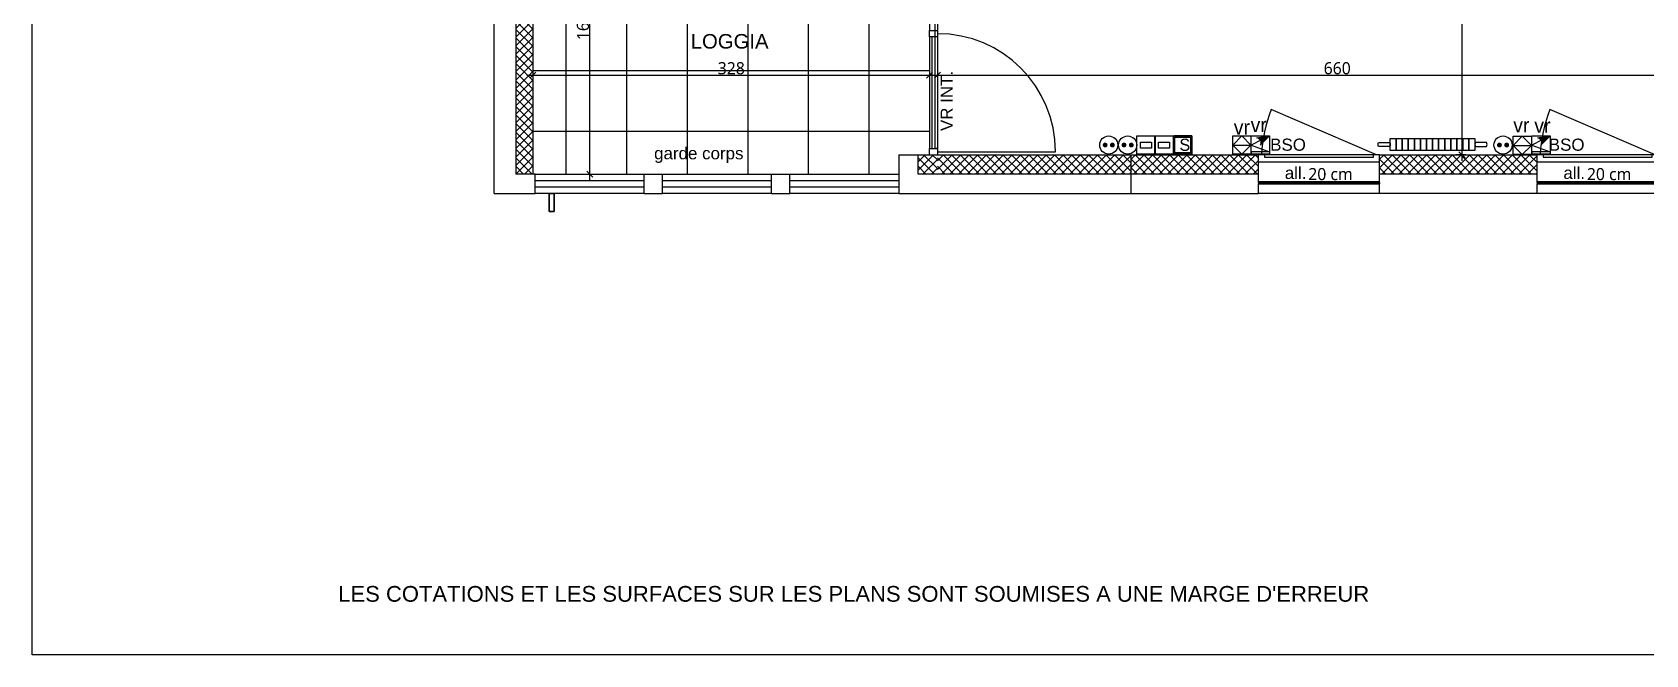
# Model space of a CAD drawing. Header units: centimetres. Extents: x -1838 to 162, y -111 to 1332.
# Drawn here: x -1838 to -506, y -111 to 403 of the extents above; entities that cross this region are included whole.
import ezdxf

# ---------------------------------------------------------------- set-up
doc = ezdxf.new("R2010")
doc.units = ezdxf.units.CM
for name, color, linetype, lineweight in [('CHAUFFAGE_CHAUFFAGE_MOD', 102, 'Continuous', 25), ('COTATIONS_COTATIONS_MOD', 7, 'Continuous', 35), ('ELECTRICITE_PRISES16A_MOD', 102, 'Continuous', 25), ('ELECTRICITE_PRISESMULTIMEDIA_MOD', 102, 'Continuous', 25), ('ELECTRICITE_VOLETROULRADIO_MOD', 102, 'Continuous', 25), ('FDPLAN_FDPLAN_FIX', 8, 'Continuous', 25)]:
    doc.layers.add(name, color=color, linetype=linetype, lineweight=lineweight)
doc.styles.add('Arial', font='arial.ttf', dxfattribs={"height": 10})
doc.styles.add('Arial_5', font='arial.ttf', dxfattribs={"height": 0.2})
doc.styles.add('MtXpl_SansSerif', font='sanss___.ttf')
doc.styles.add('prlm-elec-cfo', font='comic.ttf', dxfattribs={"height": 0.12})
doc.styles.add('Trebuchet MS', font='trebuc.ttf', dxfattribs={"height": 10})
doc.dimstyles.new('Cotes_linéaires_6', dxfattribs={"dimscale": 30.48, "dimtxt": 0.103095, "dimasz": 0.164042, "dimexe": 0.164042, "dimexo": 0.0625, "dimgap": 0.016404, "dimtad": 1, "dimdec": 0, "dimlfac": 100, "dimzin": 0, "dimdsep": 46, "dimtxsty": 'Trebuchet MS', "dimblk1": 'OBLIQUE', "dimblk2": 'OBLIQUE', "dimsah": 1, "dimcen": 0.09, "dimdle": 0.164042, "dimazin": 0, "dimtfac": 1, "dimtdec": 4, "dimtix": 1, "dimtmove": 0, "dimatfit": 3, "dimfxl": 1, "dimtvp": 1, "dimtolj": 1, "dimtzin": 0, "dimarcsym": 0})

# ---------------------------------------------------------------- blocks, each defined once
blk = doc.blocks.new('Fenêtre simple-all vitrée_BSO - Fenêtre simple-all vitrée_BSO-2719337-A_B-Niveau 1 - 1_50')
for p, q in [((-0.5, 0.07), (-0.5, 0.08)), ((0.5, 0.08), (-0.5, 0.08)), ((0.5, 0.07), (-0.5, 0.07)), ((0.5, 0.06), (-0.5, 0.06)), ((0.5, 0.07), (0.5, 0.08)), ((0.5, -0.1), (-0.5, -0.1)), ((-0.5, -0.16), (0.5, -0.16)), ((-0.475, -0.16), (0.394, -0.533)), ((0.45, -0.14), (-0.45, -0.14)), ((-0.45, -0.14), (-0.45, -0.16)), ((-0.45, -0.16), (0.45, -0.16)), ((0.45, -0.16), (0.45, -0.14))]:
    blk.add_line(p, q)
blk.add_arc((-0.696, -0.101), 1.173, 338.3947, 357.0998)
blk = doc.blocks.new('Garde-corps - Garde-corps-1163092-A_B-Niveau 1 - 1_50')
at = {"layer": 'FDPLAN_FDPLAN_FIX'}
for p, q in [((-12.6, 3.007), (-13.5, 3.007)), ((-13.5, 2.957), (-12.6, 2.957))]:
    blk.add_line(p, q, dxfattribs=at)
blk = doc.blocks.new('Garde-corps - Garde-corps-2808889-A_B-Niveau 1 - 1_50')
at = {"layer": 'FDPLAN_FDPLAN_FIX'}
for p, q in [((-11.55, 3.007), (-12.45, 3.007)), ((-12.45, 2.957), (-11.55, 2.957))]:
    blk.add_line(p, q, dxfattribs=at)
blk = doc.blocks.new('Garde-corps - Garde-corps-2808906-A_B-Niveau 1 - 1_50')
at = {"layer": 'FDPLAN_FDPLAN_FIX'}
for p, q in [((-10.5, 3.007), (-11.4, 3.007)), ((-11.4, 2.957), (-10.5, 2.957))]:
    blk.add_line(p, q, dxfattribs=at)
blk = doc.blocks.new('Trop plein - Type 1-V51-A_B-Niveau 1 - 1_50')
for p, q in [((0.165, 0.23), (0.125, 0.23)), ((0.125, 0.23), (0.125, 0.08)), ((0.125, 0.08), (0.125, 0.23)), ((0.125, 0.23), (0.165, 0.23)), ((0.165, 0.08), (0.165, 0.23)), ((0.165, 0.23), (0.165, 0.08)), ((0.165, 0.08), (0.125, 0.08))]:
    blk.add_line(p, q)
blk = doc.blocks.new('_Oblique')
at = {"color": 0, "linetype": 'ByBlock', "lineweight": -2}
blk.add_line((-0.5, -0.5), (0.5, 0.5), dxfattribs=at)
blk = doc.blocks.new('*D54')
at = {"layer": 'COTATIONS_COTATIONS_MOD', "color": 0, "lineweight": -2, "transparency": 16777216}
for p, q in [((-654.5, 657.3), (-662.6, 657.3)), ((-657.6, 662.3), (-657.6, 297.3)), ((-654.5, 302.3), (-662.6, 302.3))]:
    blk.add_line(p, q, dxfattribs=at)
at = {"layer": 'Defpoints', "color": 0, "transparency": 16777216}
for p in [(-652.6, 657.3), (-657.6, 302.3), (-652.6, 302.3)]:
    blk.add_point(p, dxfattribs=at)
at = {"layer": 'COTATIONS_COTATIONS_MOD', "color": 0, "lineweight": -2, "transparency": 16777216, "xscale": 5, "yscale": 5, "zscale": 5}
for p, rotation in [((-657.6, 657.3), 90), ((-657.6, 302.3), 270)]:
    blk.add_blockref('_Oblique', p, dxfattribs=dict(at, rotation=rotation))
at = {"layer": 'COTATIONS_COTATIONS_MOD', "color": 0, "transparency": 16777216, "insert": (-663.2, 479.8), "char_height": 10, "width": 26.42, "attachment_point": 5, "rotation": 90, "style": 'Trebuchet MS'}
blk.add_mtext('\\A1;355', dxfattribs=at)
blk = doc.blocks.new('*D55')
at = {"layer": 'COTATIONS_COTATIONS_MOD', "color": 0, "lineweight": -2, "transparency": 16777216}
for p, q in [((-1380.7, 446.3), (-1372.6, 446.3)), ((-1377.6, 281.3), (-1377.6, 451.3)), ((-1380.7, 286.3), (-1372.6, 286.3))]:
    blk.add_line(p, q, dxfattribs=at)
at = {"layer": 'Defpoints', "color": 0, "transparency": 16777216}
for p in [(-1382.6, 446.3), (-1377.6, 446.3), (-1382.6, 286.3)]:
    blk.add_point(p, dxfattribs=at)
at = {"layer": 'COTATIONS_COTATIONS_MOD', "color": 0, "lineweight": -2, "transparency": 16777216, "xscale": 5, "yscale": 5, "zscale": 5}
for p, rotation in [((-1377.6, 446.3), 90), ((-1377.6, 286.3), 270)]:
    blk.add_blockref('_Oblique', p, dxfattribs=dict(at, rotation=rotation))
at = {"layer": 'COTATIONS_COTATIONS_MOD', "color": 0, "transparency": 16777216, "insert": (-1383.2, 408.1), "char_height": 10, "width": 26.42, "attachment_point": 5, "rotation": 90, "style": 'Trebuchet MS'}
blk.add_mtext('\\A1;160', dxfattribs=at)
blk = doc.blocks.new('*D57')
at = {"layer": 'COTATIONS_COTATIONS_MOD', "color": 0, "lineweight": -2, "transparency": 16777216}
for p, q in [((-1429.6, 368.1), (-1092.1, 368.1)), ((-1424.6, 371.2), (-1424.6, 363.1)), ((-1097.1, 371.2), (-1097.1, 363.1))]:
    blk.add_line(p, q, dxfattribs=at)
at = {"layer": 'Defpoints', "color": 0, "transparency": 16777216}
for p in [(-1424.6, 373.1), (-1097.1, 373.1), (-1097.1, 368.1)]:
    blk.add_point(p, dxfattribs=at)
at = {"layer": 'COTATIONS_COTATIONS_MOD', "color": 0, "lineweight": -2, "transparency": 16777216, "xscale": 5, "yscale": 5, "zscale": 5, "rotation": 180}
blk.add_blockref('_Oblique', (-1424.6, 368.1), dxfattribs=at)
at = {"layer": 'COTATIONS_COTATIONS_MOD', "color": 0, "lineweight": -2, "transparency": 16777216, "xscale": 5, "yscale": 5, "zscale": 5}
blk.add_blockref('_Oblique', (-1097.1, 368.1), dxfattribs=at)
at = {"layer": 'COTATIONS_COTATIONS_MOD', "color": 0, "transparency": 16777216, "insert": (-1260.8, 373.7), "char_height": 10, "width": 26.42, "attachment_point": 5, "style": 'Trebuchet MS'}
blk.add_mtext('\\A1;328', dxfattribs=at)
blk = doc.blocks.new('*D58')
at = {"layer": 'COTATIONS_COTATIONS_MOD', "color": 0, "lineweight": -2, "transparency": 16777216}
for p, q in [((-1095.6, 368.1), (-425.6, 368.1)), ((-1090.6, 371.2), (-1090.6, 363.1)), ((-430.6, 371.2), (-430.6, 363.1))]:
    blk.add_line(p, q, dxfattribs=at)
at = {"layer": 'Defpoints', "color": 0, "transparency": 16777216}
for p in [(-1090.6, 373.1), (-430.6, 373.1), (-430.6, 368.1)]:
    blk.add_point(p, dxfattribs=at)
at = {"layer": 'COTATIONS_COTATIONS_MOD', "color": 0, "lineweight": -2, "transparency": 16777216, "xscale": 5, "yscale": 5, "zscale": 5, "rotation": 180}
blk.add_blockref('_Oblique', (-1090.6, 368.1), dxfattribs=at)
at = {"layer": 'COTATIONS_COTATIONS_MOD', "color": 0, "lineweight": -2, "transparency": 16777216, "xscale": 5, "yscale": 5, "zscale": 5}
blk.add_blockref('_Oblique', (-430.6, 368.1), dxfattribs=at)
at = {"layer": 'COTATIONS_COTATIONS_MOD', "color": 0, "transparency": 16777216, "insert": (-760.6, 373.7), "char_height": 10, "width": 26.42, "attachment_point": 5, "style": 'Trebuchet MS'}
blk.add_mtext('\\A1;660', dxfattribs=at)
blk = doc.blocks.new('porte Fenêtre _VR int - porte Fenêtre _VR int-3483250-A_B-Niveau 1 - 1_50')
at = {"layer": 'FDPLAN_FDPLAN_FIX'}
for p, q in [((0.675, 0.16), (0.675, 1.135)), ((-0.7, 0.16), (-0.65, 0.16)), ((-0.65, 0.16), (-0.65, 0.095)), ((-0.65, 0.14), (-0.65, 0.16)), ((-0.65, 0.16), (0.65, 0.16)), ((0.65, 0.14), (-0.65, 0.14)), ((-0.325, 0.095), (-0.325, 0.16)), ((-0.325, 0.16), (-0.275, 0.16)), ((-0.275, 0.16), (-0.275, 0.095)), ((0.65, 0.095), (0.65, 0.16)), ((0.65, 0.16), (0.7, 0.16)), ((0.65, 0.16), (0.65, 0.14)), ((-0.65, 0.095), (-0.7, 0.095)), ((-0.65, 0.095), (-0.325, 0.095)), ((-0.275, 0.095), (-0.325, 0.095)), ((-0.275, 0.095), (0.65, 0.095)), ((0.7, 0.095), (0.65, 0.095))]:
    blk.add_line(p, q, dxfattribs=at)
blk.add_arc((0.675, 0.16), 0.975, 90, 180, dxfattribs=at)
blk = doc.blocks.new('xo.REGG-22H-900-14')
at = {"color": 0, "linetype": 'ByBlock', "lineweight": -2, "ltscale": 0.01, "flags": 128}
for points in [[(-0.35, 0.135), (-0.3, 0.135), (-0.3, 0.034), (-0.35, 0.034)], [(-0.3, 0.135), (-0.25, 0.135), (-0.25, 0.034), (-0.3, 0.034)], [(-0.25, 0.135), (-0.2, 0.135), (-0.2, 0.034), (-0.25, 0.034)], [(-0.2, 0.135), (-0.15, 0.135), (-0.15, 0.034), (-0.2, 0.034)], [(-0.15, 0.135), (-0.1, 0.135), (-0.1, 0.034), (-0.15, 0.034)], [(-0.1, 0.135), (-0.05, 0.135), (-0.05, 0.034), (-0.1, 0.034)], [(-0.05, 0.135), (0, 0.135), (0, 0.034), (-0.05, 0.034)], [(0, 0.135), (0.05, 0.135), (0.05, 0.034), (0, 0.034)], [(0.05, 0.135), (0.1, 0.135), (0.1, 0.034), (0.05, 0.034)], [(0.1, 0.135), (0.15, 0.135), (0.15, 0.034), (0.1, 0.034)], [(0.15, 0.135), (0.2, 0.135), (0.2, 0.034), (0.15, 0.034)], [(0.2, 0.135), (0.25, 0.135), (0.25, 0.034), (0.2, 0.034)], [(0.25, 0.135), (0.3, 0.135), (0.3, 0.034), (0.25, 0.034)], [(0.3, 0.135), (0.35, 0.135), (0.35, 0.034), (0.3, 0.034)]]:
    blk.add_lwpolyline(points, close=True, dxfattribs=at)
for points in [[(-0.355, 0.068), (-0.445, 0.068, -0.308535), (-0.445, 0.101), (-0.355, 0.101, -0.308535)], [(0.355, 0.068), (0.445, 0.068, 0.308535), (0.445, 0.101), (0.355, 0.101, 0.308535)]]:
    blk.add_lwpolyline(points, format="xyb", close=True, dxfattribs=at)
blk.add_lwpolyline([(-0.35, 0), (0.35, 0)], dxfattribs=at)
blk = doc.blocks.new('xo.BP-VR')
at = {"color": 0, "ltscale": 0.01}
for p, q in [((-0.075, 0), (0, 0.075)), ((0, -0.075), (-0.075, 0)), ((-0.075, 0), (0.075, 0)), ((0, 0.075), (0.075, 0)), ((0.075, 0), (0, -0.075))]:
    blk.add_line(p, q, dxfattribs=at)
for p, q in [((-0.075, -0.075), (-0.075, 0.075)), ((-0.075, 0.075), (0.075, 0.075)), ((0.075, 0.075), (0.075, -0.075)), ((0.075, -0.075), (-0.075, -0.075))]:
    blk.add_line(p, q)
blk = doc.blocks.new('xo.VR')
at = {"lineweight": 5, "ltscale": 0.01}
blk.add_hatch(color=0, dxfattribs=at).paths.add_polyline_path([(-0.03, 0.06), (-0.001, 0.037), (0, 0), (0.075, 0.075)])
for p, q in [((-0.075, -0.075), (-0.075, 0.075)), ((-0.075, 0.075), (0.075, 0.075)), ((0.075, 0.075), (0.075, -0.075)), ((0.075, -0.075), (-0.075, -0.075))]:
    blk.add_line(p, q)
at = {"color": 0, "ltscale": 0.01}
for p, q in [((0.01, 0.042), (-0.075, 0)), ((-0.075, 0), (0.075, -0.055)), ((-0.03, 0.06), (0.075, 0.075)), ((0.075, 0.075), (0, 0)), ((0.075, -0.055), (-0.075, -0.055)), ((-0.075, -0.055), (-0.075, -0.075)), ((-0.075, -0.075), (0.075, -0.075))]:
    blk.add_line(p, q, dxfattribs=at)
blk = doc.blocks.new('xo.pcsat')
at = {"ltscale": 0.01}
for p, q in [((-0.075, 0.075), (0.075, 0.075)), ((-0.075, -0.075), (-0.075, 0.075)), ((-0.065, 0.065), (0.065, 0.065)), ((-0.065, -0.065), (-0.065, 0.065)), ((0.065, 0.065), (0.065, -0.065)), ((0.075, 0.075), (0.075, -0.075)), ((0.075, -0.075), (-0.075, -0.075)), ((0.065, -0.065), (-0.065, -0.065))]:
    blk.add_line(p, q, dxfattribs=at)
for p, q in [((0.075, 0.075), (-0.075, 0.075)), ((-0.075, 0.075), (-0.075, -0.075)), ((0.075, -0.075), (0.075, 0.075)), ((-0.075, -0.075), (0.075, -0.075))]:
    blk.add_line(p, q)
blk.add_text('S', height=0.1).set_placement((-0.028, -0.048))
blk = doc.blocks.new('xo.RJ45')
at = {"color": 0, "linetype": 'ByBlock', "lineweight": -2, "ltscale": 0.01, "flags": 128}
blk.add_lwpolyline([(-0.075, 0.075), (0.075, 0.075), (0.075, -0.075), (-0.075, -0.075)], close=True, dxfattribs=at)
at = {"color": 0, "linetype": 'ByBlock', "lineweight": -2, "ltscale": 0.01}
blk.add_lwpolyline([(-0.045, 0.025), (0.045, 0.025), (0.045, -0.025), (-0.045, -0.025)], close=True, dxfattribs=at)
blk = doc.blocks.new('xo.PC')
at = {"color": 0, "linetype": 'ByBlock', "lineweight": 5, "ltscale": 0.01, "const_width": 0.02}
for points in [[(-0.04, 0, 1), (-0.02, 0, 1)], [(0.02, 0, 1), (0.04, 0, 1)]]:
    blk.add_lwpolyline(points, format="xyb", close=True, dxfattribs=at)
at = {"color": 0, "linetype": 'ByBlock', "lineweight": -2, "ltscale": 0.01}
blk.add_circle((0, 0), 0.075, dxfattribs=at)

msp = doc.modelspace()

# ---------------------------------------------------------------- hatches: boundary and pattern name
at = {"layer": 'FDPLAN_FDPLAN_FIX'}
h = msp.add_hatch(dxfattribs=at)
h.set_pattern_fill('FP_81', color=256, scale=100, angle=45, style=0, pattern_type=2)
h.set_pattern_definition([(180, (-1147.036, 521.84), (-6e-15, -50), []), (270, (-1147.036, 521.84), (50, 3e-15), [])])
h.paths.add_polyline_path([(-1424.6, 286.3), (-1122.6, 286.3), (-1122.6, 302.3), (-1097.1, 302.3), (-1097.1, 307.3), (-1097.1, 399.8), (-1097.1, 404.8), (-1097.1, 437.3), (-1097.1, 442.3), (-1122.6, 442.3), (-1122.6, 446.3), (-1182.6, 446.3), (-1182.6, 471.8), (-1362.6, 471.8), (-1362.6, 446.3), (-1424.6, 446.3), (-1424.6, 417.2)])
h.paths.add_polyline_path([(-1409.6, 431.3), (-1410.9, 431.4), (-1412.1, 431.9), (-1413.1, 432.7), (-1413.9, 433.8), (-1414.4, 435), (-1414.6, 436.3), (-1414.4, 437.6), (-1413.9, 438.8), (-1413.1, 439.8), (-1412.1, 440.6), (-1410.9, 441.1), (-1409.6, 441.3), (-1408.3, 441.1), (-1407.1, 440.6), (-1406.1, 439.8), (-1405.3, 438.8), (-1404.8, 437.6), (-1404.6, 436.3), (-1404.8, 435), (-1405.3, 433.8), (-1406.1, 432.7), (-1407.1, 431.9), (-1408.3, 431.4)], flags=16)
h = msp.add_hatch(dxfattribs=at)
h.set_pattern_fill('FP_4', color=256, scale=100, angle=225, style=0, pattern_type=2)
h.set_pattern_definition([(135, (-1122.619, 358.273), (-3.53553, -3.53553), []), (225, (-1122.619, 358.273), (3.53553, -3.53553), [])])
h.paths.add_polyline_path([(-1090.6, 286.3), (-1090.6, 302.3), (-1106.6, 302.3), (-1106.6, 286.3)], flags=0)
h.paths.add_polyline_path([(-1106.6, 442.3), (-1090.6, 442.3), (-1090.6, 462.3), (-1106.6, 462.3), (-1106.6, 446.3)], flags=0)
h = msp.add_hatch(dxfattribs=at)
h.set_pattern_fill('FP_2', color=256, scale=100, angle=225, style=0, pattern_type=2)
h.set_pattern_definition([(135, (-1456.5854, 374.324), (-3.53553, -3.53553), []), (225, (-1456.5854, 374.324), (3.53553, -3.53553), [])])
h.paths.add_polyline_path([(-1424.6, 286.3), (-1424.6, 446.3), (-1438.6, 446.3), (-1438.6, 286.3)], flags=0)
h = msp.add_hatch(dxfattribs=at)
h.set_pattern_fill('FP_5', color=256, scale=100, angle=45, style=0, pattern_type=2)
h.set_pattern_definition([(225, (-1018.6034, 270.238), (3.53553, -3.53553), []), (315, (-1018.6034, 270.238), (3.53553, 3.53553), [])])
h.paths.add_polyline_path([(-930.6, 286.3), (-930.6, 302.3), (-1090.6, 302.3), (-1090.6, 286.3), (-1059.6, 286.3)], flags=0)
h = msp.add_hatch(dxfattribs=at)
h.set_pattern_fill('FP_117', color=256, scale=100, angle=45, style=0, pattern_type=2)
h.set_pattern_definition([(225, (-372.0957, 270.309), (3.535534, -3.535534), []), (315, (-372.0957, 270.309), (3.535534, 3.535534), [])])
h.paths.add_polyline_path([(-478.8, 286.3), (-430.6, 286.3), (-430.6, 302.3), (-495.6, 302.3), (-495.6, 286.3)], flags=0)
h.paths.add_polyline_path([(-595.6, 286.3), (-595.6, 302.3), (-725.6, 302.3), (-725.6, 286.3)], flags=0)
h.paths.add_polyline_path([(-825.6, 286.3), (-825.6, 302.3), (-930.6, 302.3), (-930.6, 286.3)], flags=0)

# ---------------------------------------------------------------- linework, layer by layer
msp.add_lwpolyline([(-1837.8, 1332), (162.2, 1332), (162.2, -110.8), (-1837.8, -110.8)], close=True)
msp.add_lwpolyline([(-1837.8, 1332), (162.2, 1332), (162.2, -110.8), (-1837.8, -110.8)], close=True)
for p, q in [((-1456.6, 270.3), (-1456.6, 1003.3)), ((-1438.6, 446.3), (-1438.6, 286.3)), ((-1424.6, 446.3), (-1424.6, 286.3)), ((-1095.1, 307.3), (-1095.1, 399.8)), ((-1122.6, 302.3), (-1122.6, 270.3)), ((-1122.6, 302.3), (-1106.6, 302.3)), ((-1106.6, 286.3), (-1106.6, 302.3)), ((-1106.6, 302.3), (-825.6, 302.3)), ((-930.6, 286.3), (-930.6, 302.3)), ((-825.6, 286.3), (-825.6, 302.3)), ((-725.6, 302.3), (-595.6, 302.3)), ((-725.6, 286.3), (-725.6, 302.3)), ((-595.6, 286.3), (-595.6, 302.3)), ((-1422.6, 286.3), (-1438.6, 286.3)), ((-1422.6, 270.3), (-1422.6, 286.3)), ((-1422.6, 286.3), (-1332.6, 286.3)), ((-1332.6, 286.3), (-1317.6, 286.3)), ((-1332.6, 270.3), (-1332.6, 286.3)), ((-1317.6, 270.3), (-1317.6, 286.3)), ((-1317.6, 286.3), (-1227.6, 286.3)), ((-1227.6, 286.3), (-1212.6, 286.3)), ((-1227.6, 270.3), (-1227.6, 286.3)), ((-1212.6, 270.3), (-1212.6, 286.3)), ((-1212.6, 286.3), (-1122.6, 286.3)), ((-825.6, 286.3), (-1106.6, 286.3)), ((-930.6, 270.3), (-930.6, 286.3)), ((-825.6, 279.3), (-825.6, 286.3)), ((-725.6, 279.3), (-725.6, 286.3)), ((-595.6, 286.3), (-725.6, 286.3)), ((-595.6, 279.3), (-595.6, 286.3)), ((-1456.6, 270.3), (-1422.6, 270.3)), ((-1332.6, 270.3), (-1422.6, 270.3)), ((-1332.6, 270.3), (-1317.6, 270.3)), ((-1227.6, 270.3), (-1317.6, 270.3)), ((-1227.6, 270.3), (-1212.6, 270.3)), ((-1122.6, 270.3), (-1212.6, 270.3)), ((-1122.6, 270.3), (-825.6, 270.3)), ((-825.6, 270.3), (-825.6, 278.3)), ((-725.6, 270.3), (-825.6, 270.3)), ((-725.6, 270.3), (-725.6, 278.3)), ((-595.6, 270.3), (-725.6, 270.3)), ((-595.6, 270.3), (-595.6, 278.3)), ((-495.6, 270.3), (-595.6, 270.3))]:
    msp.add_line(p, q, dxfattribs=at)

# ---------------------------------------------------------------- block references
at = {"layer": 'CHAUFFAGE_CHAUFFAGE_MOD', "ltscale": 50, "xscale": 100, "yscale": 100, "zscale": 100}
msp.add_blockref('xo.REGG-22H-900-14', (-681.9, 302.3), dxfattribs=at)
at = {"layer": 'ELECTRICITE_PRISES16A_MOD', "ltscale": 50, "xscale": 100, "yscale": 100, "zscale": 100}
msp.add_blockref('xo.PC', (-623.7, 310.3), dxfattribs=at)
at = {"layer": 'ELECTRICITE_PRISESMULTIMEDIA_MOD', "ltscale": 50, "xscale": 100, "yscale": 100, "zscale": 100}
for name, p in [('xo.PC', (-949.2, 310.3)), ('xo.PC', (-933.6, 310.3)), ('xo.RJ45', (-918.5, 310.3)), ('xo.RJ45', (-903.6, 310.3))]:
    msp.add_blockref(name, p, dxfattribs=at)
at = {"layer": 'ELECTRICITE_PRISESMULTIMEDIA_MOD', "ltscale": 25, "xscale": 100, "yscale": 100, "zscale": 100}
msp.add_blockref('xo.pcsat', (-888.1, 310.3), dxfattribs=at)
at = {"layer": 'ELECTRICITE_VOLETROULRADIO_MOD', "ltscale": 50, "xscale": 100, "yscale": 100, "zscale": 100}
for p in [(-839.3, 310.3), (-607.8, 310)]:
    msp.add_blockref('xo.BP-VR', p, dxfattribs=at)
at = {"layer": 'FDPLAN_FDPLAN_FIX', "xscale": 100, "yscale": 100, "zscale": 100}
for name, p, rotation in [('porte Fenêtre _VR int - porte Fenêtre _VR int-3483250-A_B-Niveau 1 - 1_50', (-1106.6, 372.3), 269.9999999999999), ('Fenêtre simple-all vitrée_BSO - Fenêtre simple-all vitrée_BSO-2719337-A_B-Niveau 1 - 1_50', (-775.6, 286.3), 180), ('Fenêtre simple-all vitrée_BSO - Fenêtre simple-all vitrée_BSO-2719337-A_B-Niveau 1 - 1_50', (-545.6, 286.3), 180), ('Trop plein - Type 1-V51-A_B-Niveau 1 - 1_50', (-1394.6, 278.3), 180)]:
    msp.add_blockref(name, p, dxfattribs=dict(at, rotation=rotation))
at = {"layer": 'FDPLAN_FDPLAN_FIX', "ltscale": 50, "xscale": 100, "yscale": 100, "zscale": 100}
for p in [(-824.1, 310.3), (-592.4, 310.3)]:
    msp.add_blockref('xo.VR', p, dxfattribs=at)
at = {"layer": 'FDPLAN_FDPLAN_FIX', "xscale": 100, "yscale": 100, "zscale": 100}
for name in ['Garde-corps - Garde-corps-1163092-A_B-Niveau 1 - 1_50', 'Garde-corps - Garde-corps-2808889-A_B-Niveau 1 - 1_50', 'Garde-corps - Garde-corps-2808906-A_B-Niveau 1 - 1_50']:
    msp.add_blockref(name, (-72.6, -20), dxfattribs=at)

# ---------------------------------------------------------------- texts
at = {"layer": 'ELECTRICITE_VOLETROULRADIO_MOD', "ltscale": 50, "char_height": 12, "attachment_point": 5, "line_spacing_factor": 0.8, "style": 'prlm-elec-cfo'}
for insert in [(-839.3, 325), (-608.6, 326.7)]:
    msp.add_mtext('vr', dxfattribs=dict(at, insert=insert))
at = {"layer": 'FDPLAN_FDPLAN_FIX'}
for s, style, p in [('LOGGIA', 'MtXpl_SansSerif', (-1294.3, 390, -138.4)), ('vr', 'prlm-elec-cfo', (-832.1, 321)), ('vr', 'prlm-elec-cfo', (-597.9, 320.4))]:
    msp.add_text(s, height=12, dxfattribs=dict(at, style=style)).set_placement(p)
at = {"layer": 'FDPLAN_FDPLAN_FIX', "insert": (-1088, 346.7), "char_height": 10, "width": 59.254, "attachment_point": 2, "rotation": 90, "line_spacing_factor": 0.941778, "style": 'Arial'}
msp.add_mtext('VR INT.', dxfattribs=at)
at = {"layer": 'FDPLAN_FDPLAN_FIX', "char_height": 10, "attachment_point": 1}
for s, insert, width, style in [('garde corps', (-1324.5, 308.5), 143.101, 'Arial'), ('all.', (-803.9, 292.3), 22.447, 'Arial_5'), ('all.', (-573.9, 292.3), 22.447, 'Arial_5')]:
    msp.add_mtext(s, dxfattribs=dict(at, insert=insert, width=width, style=style))
at = {"layer": 'FDPLAN_FDPLAN_FIX', "char_height": 10}
for s, insert, width, attachment_point, line_spacing_factor, style in [('BSO', (-801.2, 315.6), 35.259, 2, 0.941778, 'Arial'), ('BSO', (-571.2, 315.6), 35.259, 2, 0.941778, 'Arial'), ('20 cm', (-784.5, 291.3), 44.783, 1, 1.048425, 'Trebuchet MS'), ('20 cm', (-554.5, 291.3), 44.783, 1, 1.048425, 'Trebuchet MS')]:
    msp.add_mtext(s, dxfattribs=dict(at, insert=insert, width=width, attachment_point=attachment_point, line_spacing_factor=line_spacing_factor, style=style))
at = {"layer": 'FDPLAN_FDPLAN_FIX', "lineweight": 13, "insert": (-1159.7, -54), "char_height": 13, "width": 1182.151, "attachment_point": 2, "line_spacing_factor": 0.941778, "style": 'Arial'}
msp.add_mtext("LES COTATIONS ET LES SURFACES SUR LES PLANS SONT SOUMISES A UNE MARGE D'ERREUR", dxfattribs=at)

# ---------------------------------------------------------------- dimensions: what is measured, and where the dimension line sits
at = {"layer": 'COTATIONS_COTATIONS_MOD'}
dim = msp.add_linear_dim(base=(-657.6, 302.3), p1=(-652.6, 657.3), p2=(-652.6, 302.3), angle=90, dimstyle='Cotes_linéaires_6', override={"dimscale": 30.48, "dimlfac": 1, "dimpost": '<>', "dimfxl": 3.05}, dxfattribs=at)
dim.commit()
dim.dimension.update_dxf_attribs({"geometry": '*D54', "text_midpoint": (-663.2, 479.8)})
dim = msp.add_linear_dim(base=(-1377.6, 446.3), p1=(-1382.6, 286.3), p2=(-1382.6, 446.3), angle=90, dimstyle='Cotes_linéaires_6', override={"dimlfac": 1, "dimpost": '<>', "dimfxl": 1.6}, dxfattribs=at)
dim.commit()
dim.dimension.update_dxf_attribs({"geometry": '*D55', "text_midpoint": (-1377.6, 408.1), "dimtype": 160})
for base, p1, p2, override, picture, middle in [((-1097.0589, 368.1199), (-1424.5889, 373.1199), (-1097.0589, 373.1199), {"dimscale": 30.48, "dimlfac": 1, "dimpost": '<>', "dimfxl": 3.02}, '*D57', (-1260.8239, 373.7074)), ((-430.6, 368.1), (-1090.6, 373.1), (-430.6, 373.1), {"dimscale": 30.48, "dimlfac": 1, "dimpost": '<>', "dimfxl": 6.6}, '*D58', (-760.6, 373.7))]:
    dim = msp.add_linear_dim(base=base, p1=p1, p2=p2, dimstyle='Cotes_linéaires_6', override=override, dxfattribs=at)
    dim.commit()
    dim.dimension.update_dxf_attribs({"geometry": picture, "text_midpoint": middle})

doc.saveas('drawing.dxf')
